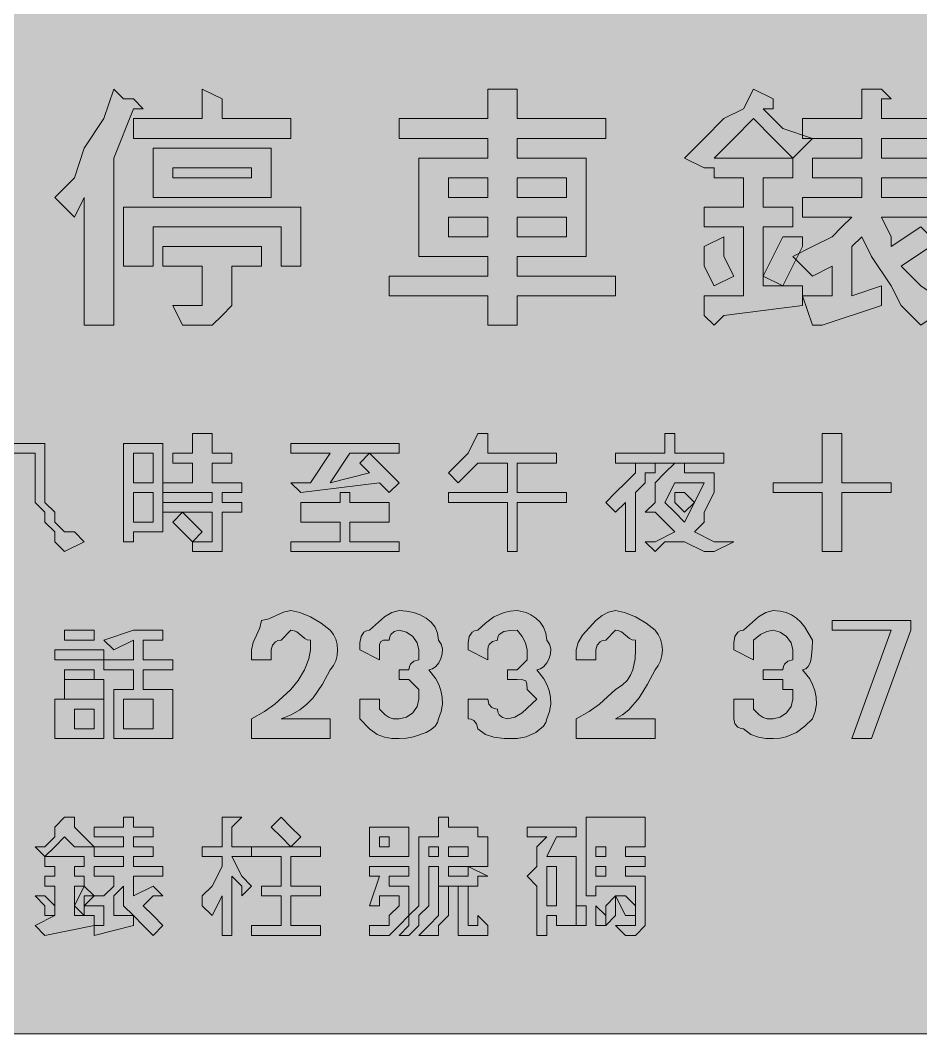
# Model space of a CAD drawing. Header units: metres. Extents: x 10 to 558, y 12 to 259.
# Drawn here: x 284 to 393.8, y 11.5 to 135.1 of the extents above; entities that cross this region are included whole.
import ezdxf

# ---------------------------------------------------------------- set-up
doc = ezdxf.new("R2010")
doc.units = ezdxf.units.M
for name, color, linetype, true_color in [('FILL_FIREBRICK_C36B00', 7, 'Continuous', 0xc36b00), ('FILL_WHITE_FFFFFF', 7, 'Continuous', 0xffffff), ('STROKE_WHITE_FFFFFF', 7, 'Continuous', 0xffffff)]:
    doc.layers.add(name, color=color, linetype=linetype, true_color=true_color)

msp = doc.modelspace()

# ---------------------------------------------------------------- hatches: boundary and pattern name
at = {"layer": 'FILL_FIREBRICK_C36B00', "true_color": 0xc36b00}
h = msp.add_hatch(color=7, dxfattribs=at)
h.dxf.hatch_style = 1
h.paths.add_polyline_path([(552.54, 258.7), (553.8, 258.57), (554.83, 258.21), (555.75, 257.52), (557.14, 255.91), (557.56, 255.2), (557.85, 254.52), (558.11, 253.13), (558.15, 251.52), (558.15, 18.72), (558.15, 15.12), (557.75, 15.07), (557.44, 14.91), (556.95, 14.37), (556.46, 13.6), (555.75, 12.72), (554.83, 12.03), (553.8, 11.67), (552.54, 11.54), (550.95, 11.52), (16.95, 11.52), (13.35, 11.52), (12.6, 12.12), (11.83, 12.53), (10.95, 12.72), (10.26, 14.33), (9.9, 15.72), (9.77, 17.11), (9.75, 18.72), (9.75, 251.52), (9.75, 255.12), (10.35, 255.87), (10.76, 256.64), (10.95, 257.52), (11.83, 257.71), (12.6, 258.12), (13.35, 258.72), (16.95, 258.72), (550.95, 258.72), (552.54, 258.7)])
at = {"layer": 'FILL_WHITE_FFFFFF', "true_color": 0xffffff}
h = msp.add_hatch(color=7, dxfattribs=at)
h.dxf.hatch_style = 1
h.paths.add_polyline_path([(297.75, 125.52), (298.95, 124.32), (297.75, 124.32), (295.35, 118.32), (295.35, 97.92), (291.75, 97.92), (291.75, 113.52), (290.55, 111.12), (288.15, 113.52), (290.55, 115.92), (291.75, 119.52), (294.15, 123.12), (295.35, 126.72), (296.55, 125.52), (297.75, 125.52)])
h = msp.add_hatch(color=7, dxfattribs=at)
h.dxf.hatch_style = 1
h.paths.add_polyline_path([(316.95, 123.12), (316.95, 120.72), (297.75, 120.72), (297.75, 123.12), (306.15, 123.12), (306.15, 126.72), (308.55, 125.52), (308.55, 123.12), (316.95, 123.12)])
h = msp.add_hatch(color=7, dxfattribs=at)
h.dxf.hatch_style = 1
h.paths.add_polyline_path([(344.55, 123.12), (355.35, 123.12), (355.35, 120.72), (344.55, 120.72), (344.55, 118.32), (352.95, 118.32), (352.95, 106.32), (344.55, 106.32), (344.55, 103.92), (356.55, 103.92), (356.55, 101.52), (344.55, 101.52), (344.55, 97.92), (340.95, 97.92), (340.95, 101.52), (328.95, 101.52), (328.95, 103.92), (340.95, 103.92), (340.95, 106.32), (332.55, 106.32), (332.55, 118.32), (340.95, 118.32), (340.95, 120.72), (330.15, 120.72), (330.15, 123.12), (340.95, 123.12), (340.95, 126.72), (344.55, 126.72), (344.55, 125.52), (344.55, 123.12)])
h.paths.add_polyline_path([(340.95, 113.52), (340.95, 115.92), (336.15, 115.92), (336.15, 113.52), (340.95, 113.52)], flags=16)
h.paths.add_polyline_path([(336.15, 108.72), (340.95, 108.72), (340.95, 111.12), (336.15, 111.12), (336.15, 108.72)], flags=16)
h.paths.add_polyline_path([(344.55, 115.92), (344.55, 113.52), (350.55, 113.52), (350.55, 115.92), (344.55, 115.92)], flags=16)
h.paths.add_polyline_path([(350.55, 111.12), (344.55, 111.12), (344.55, 108.72), (350.55, 108.72), (350.55, 111.12)], flags=16)
h = msp.add_hatch(color=7, dxfattribs=at)
h.dxf.hatch_style = 1
h.paths.add_polyline_path([(374.55, 115.92), (374.55, 112.32), (378.15, 112.32), (378.15, 109.92), (374.55, 109.92), (374.55, 102.72), (379.35, 102.72), (379.35, 100.32), (369.75, 99.12), (368.55, 97.92), (367.35, 99.12), (367.35, 101.52), (372.15, 101.52), (372.15, 109.92), (367.35, 109.92), (367.35, 112.32), (372.15, 112.32), (372.15, 115.92), (368.55, 115.92), (368.55, 117.12), (367.35, 117.12), (364.95, 118.32), (367.35, 120.72), (369.75, 123.12), (372.15, 124.32), (373.35, 126.72), (375.75, 125.52), (375.75, 124.32), (374.55, 124.32), (376.95, 121.92), (380.55, 120.72), (378.15, 118.32), (378.15, 115.92), (374.55, 115.92)])
h.paths.add_polyline_path([(375.75, 120.72), (373.35, 123.12), (370.95, 120.72), (368.55, 118.32), (378.15, 118.32), (375.75, 120.72)], flags=16)
h = msp.add_hatch(color=7, dxfattribs=at)
h.dxf.hatch_style = 1
h.paths.add_polyline_path([(386.55, 123.12), (386.55, 126.72), (388.95, 126.72), (390.15, 125.52), (388.95, 125.52), (388.95, 123.12), (396.15, 123.12), (396.15, 120.72), (388.95, 120.72), (388.95, 118.32), (394.95, 118.32), (394.95, 115.92), (388.95, 115.92), (388.95, 113.52), (396.15, 113.52), (396.15, 111.12), (388.95, 111.12), (390.15, 108.72), (390.15, 107.52), (393.75, 109.92), (396.15, 107.52), (394.95, 107.52), (391.35, 105.12), (393.75, 102.72), (397.35, 100.32), (393.75, 97.92), (391.35, 100.32), (390.15, 102.72), (387.75, 106.32), (386.55, 108.72), (385.35, 107.52), (385.35, 101.52), (388.95, 102.72), (388.95, 100.32), (381.75, 97.92), (380.55, 97.92), (379.35, 101.52), (382.95, 101.52), (382.95, 105.12), (380.55, 103.92), (378.15, 106.32), (380.55, 107.52), (382.95, 108.72), (384.15, 109.92), (385.35, 111.12), (379.35, 111.12), (379.35, 113.52), (386.55, 113.52), (386.55, 115.92), (380.55, 115.92), (380.55, 118.32), (386.55, 118.32), (386.55, 120.72), (379.35, 120.72), (379.35, 123.12), (386.55, 123.12)])
h = msp.add_hatch(color=7, dxfattribs=at)
h.dxf.hatch_style = 1
h.paths.add_polyline_path([(314.55, 113.52), (300.15, 113.52), (300.15, 119.52), (314.55, 119.52), (314.55, 113.52)])
h.paths.add_polyline_path([(312.15, 117.12), (302.55, 117.12), (302.55, 115.92), (312.15, 115.92), (312.15, 117.12)], flags=16)
h = msp.add_hatch(color=7, dxfattribs=at)
h.dxf.hatch_style = 1
h.paths.add_polyline_path([(318.15, 112.32), (318.15, 105.12), (315.75, 105.12), (315.75, 109.92), (300.15, 109.92), (300.15, 105.12), (296.55, 105.12), (296.55, 112.32), (318.15, 112.32)])
h = msp.add_hatch(color=7, dxfattribs=at)
h.dxf.hatch_style = 1
h.paths.add_polyline_path([(369.75, 106.32), (370.95, 103.92), (368.55, 102.72), (367.35, 105.12), (367.35, 107.52), (369.75, 108.72), (369.75, 106.32)])
h = msp.add_hatch(color=7, dxfattribs=at)
h.dxf.hatch_style = 1
h.paths.add_polyline_path([(376.95, 108.72), (379.35, 108.72), (379.35, 107.52), (376.95, 102.72), (374.55, 103.92), (376.95, 108.72)])
h = msp.add_hatch(color=7, dxfattribs=at)
h.dxf.hatch_style = 1
h.paths.add_polyline_path([(313.35, 107.52), (313.35, 105.12), (309.75, 105.12), (309.75, 102.72), (309.75, 100.32), (308.55, 99.12), (307.35, 97.92), (304.95, 97.92), (303.75, 97.92), (302.55, 100.32), (303.75, 100.32), (304.95, 100.32), (306.15, 100.32), (306.15, 101.52), (306.15, 102.72), (306.15, 105.12), (301.35, 105.12), (301.35, 107.52), (313.35, 107.52)])
h = msp.add_hatch(color=7, dxfattribs=at)
h.dxf.hatch_style = 1
h.paths.add_polyline_path([(304.95, 81.12), (302.55, 81.12), (302.55, 82.32), (304.95, 82.32), (304.95, 84.72), (307.35, 84.72), (307.35, 83.52), (307.35, 82.32), (309.75, 82.32), (309.75, 81.12), (307.35, 81.12), (307.35, 78.72), (310.95, 78.72), (310.95, 77.52), (308.55, 77.52), (308.55, 76.32), (310.95, 76.32), (310.95, 75.12), (308.55, 75.12), (308.55, 71.52), (308.55, 70.32), (307.35, 70.32), (306.15, 70.32), (304.95, 70.32), (304.95, 71.52), (306.15, 71.52), (307.35, 71.52), (307.35, 72.72), (307.35, 75.12), (301.35, 75.12), (301.35, 76.32), (307.35, 76.32), (307.35, 77.52), (301.35, 77.52), (301.35, 78.72), (304.95, 78.72), (304.95, 81.12)])
h = msp.add_hatch(color=7, dxfattribs=at)
h.dxf.hatch_style = 1
h.paths.add_polyline_path([(349.35, 82.32), (349.35, 81.12), (344.55, 81.12), (344.55, 77.52), (350.55, 77.52), (350.55, 76.32), (344.55, 76.32), (344.55, 70.32), (343.35, 70.32), (343.35, 76.32), (336.15, 76.32), (336.15, 77.52), (343.35, 77.52), (343.35, 81.12), (339.75, 81.12), (337.35, 78.72), (336.15, 79.92), (338.55, 82.32), (339.75, 84.72), (340.95, 84.72), (340.95, 83.52), (340.95, 82.32), (349.35, 82.32)])
h = msp.add_hatch(color=7, dxfattribs=at)
h.dxf.hatch_style = 1
h.paths.add_polyline_path([(362.55, 82.32), (362.55, 84.72), (363.75, 84.72), (363.75, 83.52), (363.75, 82.32), (369.75, 82.32), (369.75, 81.12), (356.55, 81.12), (356.55, 82.32), (362.55, 82.32)])
h = msp.add_hatch(color=7, dxfattribs=at)
h.dxf.hatch_style = 1
h.paths.add_polyline_path([(384.15, 84.72), (384.15, 83.52), (384.15, 78.72), (390.15, 78.72), (390.15, 77.52), (384.15, 77.52), (384.15, 70.32), (381.75, 70.32), (381.75, 77.52), (375.75, 77.52), (375.75, 78.72), (381.75, 78.72), (381.75, 84.72), (382.95, 84.72), (384.15, 84.72)])
h = msp.add_hatch(color=7, dxfattribs=at)
h.dxf.hatch_style = 1
h.paths.add_polyline_path([(286.95, 83.52), (286.95, 81.12), (286.95, 79.92), (286.95, 78.72), (286.95, 76.32), (288.15, 75.12), (288.15, 73.92), (289.35, 72.72), (290.55, 72.72), (291.75, 71.52), (289.35, 70.32), (288.15, 71.52), (288.15, 72.72), (286.95, 73.92), (286.95, 75.12), (285.75, 76.32), (285.75, 77.52), (285.75, 78.72), (285.75, 81.12), (285.75, 82.32), (280.95, 82.32), (280.95, 83.52), (286.95, 83.52)])
h = msp.add_hatch(color=7, dxfattribs=at)
h.dxf.hatch_style = 1
h.paths.add_polyline_path([(300.15, 72.72), (297.75, 72.72), (297.75, 71.52), (296.55, 71.52), (296.55, 72.72), (296.55, 83.52), (301.35, 83.52), (301.35, 72.72), (300.15, 72.72)])
h.paths.add_polyline_path([(297.75, 82.32), (297.75, 78.72), (300.15, 78.72), (300.15, 82.32), (297.75, 82.32)], flags=16)
h.paths.add_polyline_path([(300.15, 77.52), (297.75, 77.52), (297.75, 73.92), (300.15, 73.92), (300.15, 77.52)], flags=16)
h = msp.add_hatch(color=7, dxfattribs=at)
h.dxf.hatch_style = 1
h.paths.add_polyline_path([(330.15, 78.72), (328.95, 77.52), (327.75, 78.72), (318.15, 77.52), (316.95, 78.72), (319.35, 78.72), (321.75, 82.32), (316.95, 82.32), (316.95, 83.52), (330.15, 83.52), (330.15, 82.32), (326.55, 82.32), (328.95, 79.92), (330.15, 78.72)])
h.paths.add_polyline_path([(324.15, 82.32), (321.75, 78.72), (326.55, 79.92), (325.35, 81.12), (326.55, 82.32), (324.15, 82.32)], flags=16)
h = msp.add_hatch(color=7, dxfattribs=at)
h.dxf.hatch_style = 1
h.paths.add_polyline_path([(361.35, 79.92), (360.15, 79.92), (360.15, 78.72), (358.95, 77.52), (358.95, 70.32), (357.75, 70.32), (357.75, 76.32), (356.55, 75.12), (355.35, 76.32), (356.55, 77.52), (357.75, 78.72), (358.95, 79.92), (358.95, 81.12), (361.35, 81.12), (361.35, 79.92)])
h = msp.add_hatch(color=7, dxfattribs=at)
h.dxf.hatch_style = 1
h.paths.add_polyline_path([(368.55, 77.52), (367.35, 75.12), (367.35, 73.92), (366.15, 72.72), (368.55, 71.52), (370.95, 71.52), (368.55, 70.32), (367.35, 70.32), (364.95, 71.52), (362.55, 71.52), (361.35, 70.32), (360.15, 71.52), (361.35, 71.52), (363.75, 72.72), (361.35, 75.12), (360.15, 75.12), (361.35, 76.32), (361.35, 78.72), (362.55, 79.92), (363.75, 81.12), (364.95, 81.12), (364.95, 79.92), (367.35, 79.92), (368.55, 79.92), (368.55, 78.72), (368.55, 77.52)])
h.paths.add_polyline_path([(366.15, 76.32), (367.35, 78.72), (363.75, 78.72), (362.55, 76.32), (363.75, 75.12), (364.95, 73.92), (366.15, 76.32)], flags=16)
h = msp.add_hatch(color=7, dxfattribs=at)
h.dxf.hatch_style = 1
h.paths.add_polyline_path([(316.95, 71.52), (322.95, 71.52), (322.95, 73.92), (318.15, 73.92), (318.15, 76.32), (322.95, 76.32), (322.95, 77.52), (324.15, 77.52), (324.15, 76.32), (328.95, 76.32), (328.95, 73.92), (324.15, 73.92), (324.15, 71.52), (330.15, 71.52), (330.15, 70.32), (316.95, 70.32), (316.95, 71.52)])
h = msp.add_hatch(color=7, dxfattribs=at)
h.dxf.hatch_style = 1
h.paths.add_polyline_path([(363.75, 76.32), (363.75, 77.52), (364.95, 77.52), (366.15, 76.32), (364.95, 75.12), (363.75, 76.32)])
h = msp.add_hatch(color=7, dxfattribs=at)
h.dxf.hatch_style = 1
h.paths.add_polyline_path([(304.95, 73.92), (306.15, 72.72), (304.95, 71.52), (303.75, 72.72), (302.55, 73.92), (303.75, 75.12), (304.95, 73.92)])
h = msp.add_hatch(color=7, dxfattribs=at)
h.dxf.hatch_style = 1
h.paths.add_polyline_path([(312.15, 57.12), (312.15, 58.32), (312.34, 59.22), (312.75, 60.12), (313.16, 61.02), (313.35, 61.92), (314.25, 62.11), (315.15, 62.52), (316.05, 62.93), (316.95, 63.12), (318.04, 62.91), (319.35, 62.37), (320.66, 61.6), (321.75, 60.72), (322.14, 60.22), (322.42, 59.63), (322.59, 58.99), (322.65, 58.32), (322.59, 57.65), (322.42, 57.01), (322.14, 56.42), (321.75, 55.92), (320.81, 54.14), (319.65, 52.47), (318.91, 51.71), (318.04, 51.03), (316.99, 50.42), (315.75, 49.92), (321.75, 49.92), (321.75, 47.52), (312.15, 47.52), (312.15, 49.92), (313.74, 50.82), (315, 51.72), (316.95, 53.52), (317.83, 54.61), (318.6, 55.92), (319.14, 57.23), (319.35, 58.32), (319.35, 59.52), (318.95, 59.57), (318.64, 59.71), (318.15, 60.12), (317.66, 60.53), (317.35, 60.67), (316.95, 60.72), (315.75, 59.52), (315.35, 59.47), (315.06, 59.33), (314.7, 58.92), (314.55, 58.32), (314.55, 57.12), (312.15, 57.12)])
h = msp.add_hatch(color=7, dxfattribs=at)
h.dxf.hatch_style = 1
h.paths.add_polyline_path([(332.55, 53.52), (331.35, 54.72), (330.15, 54.72), (330.15, 55.92), (331.35, 55.92), (331.4, 56.32), (331.54, 56.61), (331.95, 56.97), (332.55, 57.12), (332.55, 58.32), (332.34, 59.2), (331.8, 59.97), (331.03, 60.51), (330.15, 60.72), (329.55, 60.57), (329.14, 60.21), (329, 59.92), (328.95, 59.52), (328.26, 59.5), (327.9, 59.37), (327.77, 59.01), (327.75, 58.32), (327.75, 57.12), (325.35, 58.32), (325.37, 59.2), (325.5, 59.97), (325.86, 60.51), (326.15, 60.67), (326.55, 60.72), (328.35, 62.37), (329.25, 62.91), (330.15, 63.12), (331.05, 63.06), (331.91, 62.89), (332.72, 62.61), (333.45, 62.22), (334.06, 61.71), (334.54, 61.09), (334.84, 60.36), (334.95, 59.52), (335.29, 59.02), (335.44, 58.45), (335.41, 57.85), (335.25, 57.27), (334.97, 56.74), (334.61, 56.31), (334.2, 56.03), (333.75, 55.92), (334.61, 54.81), (334.97, 54.13), (335.25, 53.37), (335.41, 52.56), (335.44, 51.7), (335.29, 50.82), (334.95, 49.92), (334.84, 49.47), (334.54, 49.04), (334.06, 48.63), (333.45, 48.27), (331.91, 47.73), (331.05, 47.57), (330.15, 47.52), (329.25, 47.54), (328.35, 47.67), (327.45, 48.03), (326.55, 48.72), (325.35, 49.92), (325.35, 52.32), (327.75, 52.32), (327.75, 51.12), (328.46, 50.43), (328.95, 50.07), (329.44, 49.94), (330.15, 49.92), (331.03, 50.13), (331.8, 50.67), (332.34, 51.44), (332.55, 52.32), (332.55, 53.52)])
h = msp.add_hatch(color=7, dxfattribs=at)
h.dxf.hatch_style = 1
h.paths.add_polyline_path([(345.75, 53.52), (345.73, 54.21), (345.6, 54.57), (345.24, 54.7), (344.55, 54.72), (343.35, 54.72), (343.35, 55.92), (344.55, 55.92), (345.75, 57.12), (345.75, 58.32), (345.56, 59.2), (345.15, 59.97), (344.55, 60.72), (343.67, 60.7), (342.9, 60.57), (342.36, 60.21), (342.2, 59.92), (342.15, 59.52), (341.55, 59.37), (341.14, 59.01), (341, 58.72), (340.95, 58.32), (340.95, 57.12), (338.55, 58.32), (338.57, 59.2), (338.7, 59.97), (339.06, 60.51), (339.35, 60.67), (339.75, 60.72), (340.67, 61.6), (341.7, 62.37), (342.96, 62.91), (343.7, 63.07), (344.55, 63.12), (345.62, 62.89), (346.22, 62.61), (346.8, 62.22), (347.33, 61.71), (347.76, 61.09), (348.04, 60.36), (348.15, 59.52), (348.49, 59.02), (348.64, 58.45), (348.61, 57.85), (348.45, 57.27), (348.17, 56.74), (347.81, 56.31), (347.4, 56.03), (346.95, 55.92), (347.81, 54.81), (348.17, 54.13), (348.45, 53.37), (348.61, 52.56), (348.64, 51.7), (348.49, 50.82), (348.15, 49.92), (348.04, 49.47), (347.76, 49.04), (346.8, 48.27), (345.62, 47.73), (344.55, 47.52), (342.96, 47.54), (341.7, 47.67), (340.67, 48.03), (339.75, 48.72), (339.6, 49.32), (339.24, 49.73), (338.95, 49.87), (338.55, 49.92), (338.55, 52.32), (340.95, 52.32), (341.1, 51.72), (341.46, 51.31), (341.75, 51.17), (342.15, 51.12), (342.2, 50.72), (342.34, 50.43), (342.75, 50.07), (343.35, 49.92), (344.25, 50.13), (345.15, 50.67), (346.95, 52.32), (345.75, 53.52)])
h = msp.add_hatch(color=7, dxfattribs=at)
h.dxf.hatch_style = 1
h.paths.add_polyline_path([(351.75, 57.12), (351.75, 58.32), (351.96, 59.22), (352.5, 60.12), (354.15, 61.92), (354.9, 62.52), (355.67, 62.93), (356.55, 63.12), (357.64, 62.91), (358.95, 62.37), (360.26, 61.6), (361.35, 60.72), (361.74, 60.22), (362.02, 59.63), (362.19, 58.99), (362.25, 58.32), (362.19, 57.65), (362.02, 57.01), (361.74, 56.42), (361.35, 55.92), (360.43, 54.14), (359.4, 52.47), (358.14, 51.03), (357.4, 50.42), (356.55, 49.92), (361.35, 49.92), (361.35, 47.52), (351.75, 47.52), (351.75, 49.92), (353.34, 50.82), (354.6, 51.72), (356.55, 53.52), (357.34, 54.02), (357.94, 54.61), (358.36, 55.25), (358.65, 55.92), (358.91, 57.23), (358.95, 58.32), (358.95, 59.52), (358.55, 59.57), (358.24, 59.71), (357.75, 60.12), (357.26, 60.53), (356.95, 60.67), (356.55, 60.72), (355.35, 59.52), (354.95, 59.47), (354.66, 59.33), (354.3, 58.92), (354.15, 58.32), (354.15, 57.12), (351.75, 57.12)])
h = msp.add_hatch(color=7, dxfattribs=at)
h.dxf.hatch_style = 1
h.paths.add_polyline_path([(378.15, 53.52), (376.95, 53.52), (376.95, 54.72), (374.55, 54.72), (374.55, 55.92), (376.95, 55.92), (377, 56.32), (377.14, 56.61), (377.55, 56.97), (378.15, 57.12), (378.15, 58.32), (377.94, 59.2), (377.4, 59.97), (376.63, 60.51), (375.75, 60.72), (375, 60.57), (374.23, 60.21), (373.35, 59.52), (373.35, 58.32), (373.35, 57.12), (370.95, 58.32), (370.97, 59.2), (371.1, 59.97), (371.46, 60.51), (371.75, 60.67), (372.15, 60.72), (373.95, 62.37), (374.85, 62.91), (375.75, 63.12), (376.6, 63.06), (377.34, 62.89), (378.01, 62.61), (378.6, 62.22), (379.14, 61.71), (379.63, 61.09), (380.55, 59.52), (380.53, 58.45), (380.4, 57.27), (380.26, 56.74), (380.04, 56.31), (379.75, 56.03), (379.35, 55.92), (380.21, 54.81), (380.57, 54.13), (380.85, 53.37), (381.01, 52.56), (381.04, 51.7), (380.89, 50.82), (380.55, 49.92), (379.63, 49.04), (378.6, 48.27), (377.34, 47.73), (376.6, 47.57), (375.75, 47.52), (374.85, 47.54), (373.95, 47.67), (373.05, 48.03), (372.15, 48.72), (371.75, 48.77), (371.46, 48.91), (371.1, 49.32), (370.95, 49.92), (370.95, 52.32), (373.35, 52.32), (373.35, 51.12), (374.06, 50.43), (374.55, 50.07), (375.04, 49.94), (375.75, 49.92), (376.63, 50.13), (377.4, 50.67), (377.94, 51.44), (378.15, 52.32), (378.15, 53.52)])
h = msp.add_hatch(color=7, dxfattribs=at)
h.dxf.hatch_style = 1
h.paths.add_polyline_path([(390.15, 60.72), (382.95, 60.72), (382.95, 61.92), (392.55, 61.92), (392.55, 60.72), (387.75, 47.52), (385.35, 47.52), (390.15, 60.72)])
h = msp.add_hatch(color=7, dxfattribs=at)
h.dxf.hatch_style = 1
h.paths.add_polyline_path([(292.95, 60.72), (292.95, 59.52), (289.35, 59.52), (289.35, 60.72), (292.95, 60.72)])
h = msp.add_hatch(color=7, dxfattribs=at)
h.dxf.hatch_style = 1
h.paths.add_polyline_path([(301.35, 60.72), (301.35, 59.52), (300.15, 59.52), (298.95, 59.52), (298.95, 57.12), (302.55, 57.12), (302.55, 55.92), (298.95, 55.92), (298.95, 53.52), (302.55, 53.52), (302.55, 47.52), (300.15, 47.52), (296.55, 47.52), (295.35, 47.52), (295.35, 53.52), (297.75, 53.52), (297.75, 55.92), (294.15, 55.92), (294.15, 57.12), (297.75, 57.12), (297.75, 59.52), (295.35, 58.32), (294.15, 59.52), (297.75, 60.72), (301.35, 60.72)])
h.paths.add_polyline_path([(300.15, 52.32), (296.55, 52.32), (296.55, 48.72), (300.15, 48.72), (300.15, 52.32)], flags=16)
h = msp.add_hatch(color=7, dxfattribs=at)
h.dxf.hatch_style = 1
h.paths.add_polyline_path([(294.15, 58.32), (294.15, 57.12), (288.15, 57.12), (288.15, 58.32), (294.15, 58.32)])
h = msp.add_hatch(color=7, dxfattribs=at)
h.dxf.hatch_style = 1
h.paths.add_polyline_path([(292.95, 55.92), (292.95, 54.72), (289.35, 54.72), (289.35, 55.92), (292.95, 55.92)])
h = msp.add_hatch(color=7, dxfattribs=at)
h.dxf.hatch_style = 1
h.paths.add_polyline_path([(294.15, 54.72), (294.15, 52.32), (289.35, 52.32), (289.35, 54.72), (294.15, 54.72)])
h = msp.add_hatch(color=7, dxfattribs=at)
h.dxf.hatch_style = 1
h.paths.add_polyline_path([(294.15, 52.32), (294.15, 47.52), (292.95, 47.52), (290.55, 47.52), (288.15, 47.52), (288.15, 52.32), (294.15, 52.32)])
h.paths.add_polyline_path([(292.95, 51.12), (290.55, 51.12), (290.55, 48.72), (292.95, 48.72), (292.95, 51.12)], flags=16)
h = msp.add_hatch(color=7, dxfattribs=at)
h.dxf.hatch_style = 1
h.paths.add_polyline_path([(288.15, 35.52), (288.15, 36.72), (289.35, 37.92), (290.55, 37.92), (290.55, 36.72), (291.75, 35.52), (292.95, 34.32), (291.75, 34.32), (290.55, 34.32), (289.35, 35.52), (288.15, 34.32), (286.95, 33.12), (285.75, 34.32), (286.95, 34.32), (288.15, 35.52)])
h = msp.add_hatch(color=7, dxfattribs=at)
h.dxf.hatch_style = 1
h.paths.add_polyline_path([(292.95, 23.52), (292.95, 24.72), (294.15, 24.72), (294.15, 27.12), (292.95, 27.12), (291.75, 27.12), (292.95, 28.32), (294.15, 28.32), (295.35, 29.52), (295.35, 30.72), (292.95, 30.72), (292.95, 31.92), (296.55, 31.92), (296.55, 33.12), (292.95, 33.12), (292.95, 34.32), (296.55, 34.32), (296.55, 35.52), (292.95, 35.52), (292.95, 36.72), (296.55, 36.72), (296.55, 37.92), (297.75, 37.92), (297.75, 36.72), (300.15, 36.72), (300.15, 35.52), (297.75, 35.52), (297.75, 34.32), (300.15, 34.32), (300.15, 33.12), (297.75, 33.12), (297.75, 31.92), (301.35, 31.92), (301.35, 30.72), (297.75, 30.72), (297.75, 29.52), (297.75, 28.32), (300.15, 29.52), (301.35, 28.32), (300.15, 28.32), (298.95, 27.12), (300.15, 25.92), (301.35, 24.72), (300.15, 23.52), (298.95, 24.72), (297.75, 25.92), (297.75, 24.72), (292.95, 23.52)])
h.paths.add_polyline_path([(296.55, 27.12), (296.55, 29.52), (295.35, 28.32), (295.35, 25.92), (297.75, 25.92), (296.55, 27.12)], flags=16)
h = msp.add_hatch(color=7, dxfattribs=at)
h.dxf.hatch_style = 1
h.paths.add_polyline_path([(306.15, 27.12), (306.15, 28.32), (307.35, 29.52), (308.55, 31.92), (308.55, 33.12), (306.15, 33.12), (306.15, 34.32), (308.55, 34.32), (308.55, 37.92), (309.75, 37.92), (310.95, 37.92), (309.75, 36.72), (309.75, 34.32), (312.15, 34.32), (312.15, 33.12), (309.75, 33.12), (310.95, 30.72), (312.15, 29.52), (310.95, 28.32), (310.95, 29.52), (309.75, 30.72), (309.75, 23.52), (308.55, 23.52), (308.55, 28.32), (307.35, 25.92), (306.15, 27.12)])
h = msp.add_hatch(color=7, dxfattribs=at)
h.dxf.hatch_style = 1
h.paths.add_polyline_path([(316.95, 36.72), (318.15, 35.52), (316.95, 34.32), (315.75, 35.52), (314.55, 36.72), (315.75, 37.92), (316.95, 36.72)])
h = msp.add_hatch(color=7, dxfattribs=at)
h.dxf.hatch_style = 1
h.paths.add_polyline_path([(339.75, 29.52), (338.55, 29.52), (336.15, 29.52), (334.95, 29.52), (334.95, 30.72), (334.95, 31.92), (333.75, 31.92), (333.75, 28.32), (333.75, 27.12), (332.55, 25.92), (332.55, 24.72), (331.35, 23.52), (330.15, 23.52), (331.35, 24.72), (331.35, 25.92), (332.55, 27.12), (332.55, 29.52), (332.55, 35.52), (334.95, 35.52), (334.95, 37.92), (336.15, 37.92), (336.15, 36.72), (339.75, 36.72), (339.75, 35.52), (340.95, 35.52), (340.95, 31.92), (338.55, 31.92), (340.95, 30.72), (339.75, 30.72), (339.75, 29.52)])
h.paths.add_polyline_path([(336.15, 31.92), (336.15, 30.72), (337.35, 30.72), (338.55, 30.72), (338.55, 31.92), (336.15, 31.92)], flags=16)
h.paths.add_polyline_path([(336.15, 33.12), (338.55, 33.12), (338.55, 34.32), (336.15, 34.32), (336.15, 33.12)], flags=16)
h.paths.add_polyline_path([(334.95, 34.32), (333.75, 34.32), (333.75, 33.12), (334.95, 33.12), (334.95, 34.32)], flags=16)
h = msp.add_hatch(color=7, dxfattribs=at)
h.dxf.hatch_style = 1
h.paths.add_polyline_path([(360.15, 33.12), (360.15, 31.92), (357.75, 31.92), (357.75, 30.72), (360.15, 30.72), (360.15, 28.32), (360.15, 27.12), (360.15, 25.92), (360.15, 24.72), (358.95, 23.52), (357.75, 23.52), (356.55, 24.72), (357.75, 24.72), (358.95, 24.72), (358.95, 25.92), (358.95, 27.12), (358.95, 29.52), (354.15, 29.52), (354.15, 28.32), (352.95, 28.32), (352.95, 37.92), (360.15, 37.92), (360.15, 35.52), (360.15, 34.32), (357.75, 34.32), (357.75, 33.12), (360.15, 33.12)])
h.paths.add_polyline_path([(354.15, 31.92), (354.15, 30.72), (355.35, 30.72), (355.35, 31.92), (354.15, 31.92)], flags=16)
h.paths.add_polyline_path([(355.35, 34.32), (354.15, 34.32), (354.15, 33.12), (355.35, 33.12), (355.35, 34.32)], flags=16)
h = msp.add_hatch(color=7, dxfattribs=at)
h.dxf.hatch_style = 1
h.paths.add_polyline_path([(331.35, 33.12), (326.55, 33.12), (326.55, 36.72), (331.35, 36.72), (331.35, 33.12)])
h.paths.add_polyline_path([(328.95, 35.52), (327.75, 35.52), (327.75, 34.32), (328.95, 34.32), (328.95, 35.52)], flags=16)
h = msp.add_hatch(color=7, dxfattribs=at)
h.dxf.hatch_style = 1
h.paths.add_polyline_path([(351.75, 36.72), (351.75, 35.52), (349.35, 35.52), (348.15, 33.12), (351.75, 33.12), (351.75, 24.72), (349.35, 24.72), (349.35, 25.92), (348.15, 25.92), (348.15, 23.52), (346.95, 23.52), (346.95, 29.52), (345.75, 30.72), (346.95, 31.92), (346.95, 34.32), (348.15, 35.52), (345.75, 35.52), (345.75, 36.72), (351.75, 36.72)])
h.paths.add_polyline_path([(349.35, 31.92), (348.15, 31.92), (348.15, 27.12), (349.35, 27.12), (349.35, 31.92)], flags=16)
h = msp.add_hatch(color=7, dxfattribs=at)
h.dxf.hatch_style = 1
h.paths.add_polyline_path([(320.55, 34.32), (320.55, 33.12), (316.95, 33.12), (316.95, 29.52), (320.55, 29.52), (320.55, 28.32), (316.95, 28.32), (316.95, 24.72), (320.55, 24.72), (320.55, 23.52), (312.15, 23.52), (312.15, 24.72), (315.75, 24.72), (315.75, 28.32), (313.35, 28.32), (313.35, 29.52), (315.75, 29.52), (315.75, 33.12), (312.15, 33.12), (312.15, 34.32), (320.55, 34.32)])
h = msp.add_hatch(color=7, dxfattribs=at)
h.dxf.hatch_style = 1
h.paths.add_polyline_path([(290.55, 31.92), (290.55, 30.72), (291.75, 30.72), (291.75, 29.52), (290.55, 29.52), (290.55, 25.92), (292.95, 25.92), (292.95, 24.72), (286.95, 23.52), (285.75, 24.72), (288.15, 25.92), (288.15, 29.52), (286.95, 29.52), (286.95, 30.72), (288.15, 30.72), (288.15, 31.92), (286.95, 31.92), (286.95, 33.12), (291.75, 33.12), (291.75, 31.92), (290.55, 31.92)])
h = msp.add_hatch(color=7, dxfattribs=at)
h.dxf.hatch_style = 1
h.paths.add_polyline_path([(331.35, 31.92), (331.35, 30.72), (328.95, 30.72), (328.95, 29.52), (331.35, 29.52), (331.35, 28.32), (331.35, 27.12), (331.35, 25.92), (330.15, 24.72), (328.95, 23.52), (327.75, 23.52), (326.55, 23.52), (326.55, 24.72), (327.75, 24.72), (328.95, 24.72), (328.95, 25.92), (330.15, 27.12), (330.15, 28.32), (327.75, 28.32), (327.75, 27.12), (326.55, 27.12), (327.75, 30.72), (326.55, 30.72), (326.55, 31.92), (331.35, 31.92)])
h = msp.add_hatch(color=7, dxfattribs=at)
h.dxf.hatch_style = 1
h.paths.add_polyline_path([(291.75, 29.52), (292.95, 28.32), (291.75, 28.32), (291.75, 25.92), (290.55, 27.12), (291.75, 29.52)])
h = msp.add_hatch(color=7, dxfattribs=at)
h.dxf.hatch_style = 1
h.paths.add_polyline_path([(333.75, 24.72), (334.95, 25.92), (334.95, 29.52), (336.15, 29.52), (336.15, 28.32), (336.15, 27.12), (336.15, 25.92), (334.95, 24.72), (334.95, 23.52), (333.75, 23.52), (332.55, 23.52), (333.75, 24.72)])
h = msp.add_hatch(color=7, dxfattribs=at)
h.dxf.hatch_style = 1
h.paths.add_polyline_path([(338.55, 29.52), (338.55, 28.32), (338.55, 24.72), (339.75, 24.72), (339.75, 25.92), (340.95, 24.72), (340.95, 23.52), (339.75, 23.52), (338.55, 23.52), (337.35, 23.52), (337.35, 24.72), (337.35, 29.52), (338.55, 29.52)])
h = msp.add_hatch(color=7, dxfattribs=at)
h.dxf.hatch_style = 1
h.paths.add_polyline_path([(288.15, 27.12), (288.15, 25.92), (286.95, 25.92), (286.95, 27.12), (285.75, 28.32), (286.95, 28.32), (288.15, 27.12)])
h = msp.add_hatch(color=7, dxfattribs=at)
h.dxf.hatch_style = 1
h.paths.add_polyline_path([(355.35, 27.12), (356.55, 28.32), (356.55, 27.12), (356.55, 25.92), (355.35, 24.72), (355.35, 27.12)])
h = msp.add_hatch(color=7, dxfattribs=at)
h.dxf.hatch_style = 1
h.paths.add_polyline_path([(356.55, 28.32), (357.75, 28.32), (358.95, 27.12), (358.95, 25.92), (357.75, 25.92), (356.55, 28.32)])
h = msp.add_hatch(color=7, dxfattribs=at)
h.dxf.hatch_style = 1
h.paths.add_polyline_path([(351.75, 27.12), (352.95, 27.12), (352.95, 25.92), (352.95, 24.72), (351.75, 24.72), (351.75, 27.12)])
h = msp.add_hatch(color=7, dxfattribs=at)
h.dxf.hatch_style = 1
h.paths.add_polyline_path([(354.15, 27.12), (355.35, 25.92), (355.35, 24.72), (354.15, 24.72), (354.15, 27.12)])

# ---------------------------------------------------------------- linework, layer by layer
at = {"layer": 'FILL_FIREBRICK_C36B00', "lineweight": 0, "true_color": 0xc36b00}
msp.add_lwpolyline([(16.95, 258.72), (550.95, 258.72), (552.54, 258.7), (553.8, 258.57), (554.83, 258.21), (555.75, 257.52), (557.14, 255.91), (557.56, 255.2), (557.85, 254.52), (558.11, 253.13), (558.15, 251.52), (558.15, 18.72), (558.15, 15.12), (557.75, 15.07), (557.44, 14.91), (556.95, 14.37), (556.46, 13.6), (555.75, 12.72), (554.83, 12.03), (553.8, 11.67), (552.54, 11.54), (550.95, 11.52), (16.95, 11.52)], dxfattribs=at)
at = {"layer": 'FILL_WHITE_FFFFFF', "lineweight": 0, "true_color": 0xffffff}
for points in [[(297.75, 125.52), (298.95, 124.32), (297.75, 124.32), (295.35, 118.32), (295.35, 97.92), (291.75, 97.92), (291.75, 113.52), (290.55, 111.12), (288.15, 113.52), (290.55, 115.92), (291.75, 119.52), (294.15, 123.12), (295.35, 126.72), (296.55, 125.52)], [(316.95, 123.12), (316.95, 120.72), (297.75, 120.72), (297.75, 123.12), (306.15, 123.12), (306.15, 126.72), (308.55, 125.52), (308.55, 123.12)], [(344.55, 123.12), (355.35, 123.12), (355.35, 120.72), (344.55, 120.72), (344.55, 118.32), (352.95, 118.32), (352.95, 106.32), (344.55, 106.32), (344.55, 103.92), (356.55, 103.92), (356.55, 101.52), (344.55, 101.52), (344.55, 97.92), (340.95, 97.92), (340.95, 101.52), (328.95, 101.52), (328.95, 103.92), (340.95, 103.92), (340.95, 106.32), (332.55, 106.32), (332.55, 118.32), (340.95, 118.32), (340.95, 120.72), (330.15, 120.72), (330.15, 123.12), (340.95, 123.12), (340.95, 126.72), (344.55, 126.72), (344.55, 125.52)], [(374.55, 115.92), (374.55, 112.32), (378.15, 112.32), (378.15, 109.92), (374.55, 109.92), (374.55, 102.72), (379.35, 102.72), (379.35, 100.32), (369.75, 99.12), (368.55, 97.92), (367.35, 99.12), (367.35, 101.52), (372.15, 101.52), (372.15, 109.92), (367.35, 109.92), (367.35, 112.32), (372.15, 112.32), (372.15, 115.92), (368.55, 115.92), (368.55, 117.12), (367.35, 117.12), (364.95, 118.32), (367.35, 120.72), (369.75, 123.12), (372.15, 124.32), (373.35, 126.72), (375.75, 125.52), (375.75, 124.32), (374.55, 124.32), (376.95, 121.92), (380.55, 120.72), (378.15, 118.32), (378.15, 115.92)], [(375.75, 120.72), (373.35, 123.12), (370.95, 120.72), (368.55, 118.32), (378.15, 118.32)], [(314.55, 113.52), (300.15, 113.52), (300.15, 119.52), (314.55, 119.52)], [(312.15, 117.12), (302.55, 117.12), (302.55, 115.92), (312.15, 115.92)], [(340.95, 113.52), (340.95, 115.92), (336.15, 115.92), (336.15, 113.52)], [(344.55, 115.92), (344.55, 113.52), (350.55, 113.52), (350.55, 115.92)], [(318.15, 112.32), (318.15, 105.12), (315.75, 105.12), (315.75, 109.92), (300.15, 109.92), (300.15, 105.12), (296.55, 105.12), (296.55, 112.32)], [(336.15, 108.72), (340.95, 108.72), (340.95, 111.12), (336.15, 111.12)], [(350.55, 111.12), (344.55, 111.12), (344.55, 108.72), (350.55, 108.72)], [(369.75, 106.32), (370.95, 103.92), (368.55, 102.72), (367.35, 105.12), (367.35, 107.52), (369.75, 108.72)], [(376.95, 108.72), (379.35, 108.72), (379.35, 107.52), (376.95, 102.72), (374.55, 103.92)], [(313.35, 107.52), (313.35, 105.12), (309.75, 105.12), (309.75, 102.72), (309.75, 100.32), (308.55, 99.12), (307.35, 97.92), (304.95, 97.92), (303.75, 97.92), (302.55, 100.32), (303.75, 100.32), (304.95, 100.32), (306.15, 100.32), (306.15, 101.52), (306.15, 102.72), (306.15, 105.12), (301.35, 105.12), (301.35, 107.52)], [(304.95, 81.12), (302.55, 81.12), (302.55, 82.32), (304.95, 82.32), (304.95, 84.72), (307.35, 84.72), (307.35, 83.52), (307.35, 82.32), (309.75, 82.32), (309.75, 81.12), (307.35, 81.12), (307.35, 78.72), (310.95, 78.72), (310.95, 77.52), (308.55, 77.52), (308.55, 76.32), (310.95, 76.32), (310.95, 75.12), (308.55, 75.12), (308.55, 71.52), (308.55, 70.32), (307.35, 70.32), (306.15, 70.32), (304.95, 70.32), (304.95, 71.52), (306.15, 71.52), (307.35, 71.52), (307.35, 72.72), (307.35, 75.12), (301.35, 75.12), (301.35, 76.32), (307.35, 76.32), (307.35, 77.52), (301.35, 77.52), (301.35, 78.72), (304.95, 78.72)], [(349.35, 82.32), (349.35, 81.12), (344.55, 81.12), (344.55, 77.52), (350.55, 77.52), (350.55, 76.32), (344.55, 76.32), (344.55, 70.32), (343.35, 70.32), (343.35, 76.32), (336.15, 76.32), (336.15, 77.52), (343.35, 77.52), (343.35, 81.12), (339.75, 81.12), (337.35, 78.72), (336.15, 79.92), (338.55, 82.32), (339.75, 84.72), (340.95, 84.72), (340.95, 83.52), (340.95, 82.32)], [(362.55, 82.32), (362.55, 84.72), (363.75, 84.72), (363.75, 83.52), (363.75, 82.32), (369.75, 82.32), (369.75, 81.12), (356.55, 81.12), (356.55, 82.32)], [(384.15, 84.72), (384.15, 83.52), (384.15, 78.72), (390.15, 78.72), (390.15, 77.52), (384.15, 77.52), (384.15, 70.32), (381.75, 70.32), (381.75, 77.52), (375.75, 77.52), (375.75, 78.72), (381.75, 78.72), (381.75, 84.72), (382.95, 84.72)], [(286.95, 83.52), (286.95, 81.12), (286.95, 79.92), (286.95, 78.72), (286.95, 76.32), (288.15, 75.12), (288.15, 73.92), (289.35, 72.72), (290.55, 72.72), (291.75, 71.52), (289.35, 70.32), (288.15, 71.52), (288.15, 72.72), (286.95, 73.92), (286.95, 75.12), (285.75, 76.32), (285.75, 77.52), (285.75, 78.72), (285.75, 81.12), (285.75, 82.32), (280.95, 82.32), (280.95, 83.52)], [(300.15, 72.72), (297.75, 72.72), (297.75, 71.52), (296.55, 71.52), (296.55, 72.72), (296.55, 83.52), (301.35, 83.52), (301.35, 72.72)], [(330.15, 78.72), (328.95, 77.52), (327.75, 78.72), (318.15, 77.52), (316.95, 78.72), (319.35, 78.72), (321.75, 82.32), (316.95, 82.32), (316.95, 83.52), (330.15, 83.52), (330.15, 82.32), (326.55, 82.32), (328.95, 79.92)], [(297.75, 82.32), (297.75, 78.72), (300.15, 78.72), (300.15, 82.32)], [(324.15, 82.32), (321.75, 78.72), (326.55, 79.92), (325.35, 81.12), (326.55, 82.32)], [(361.35, 79.92), (360.15, 79.92), (360.15, 78.72), (358.95, 77.52), (358.95, 70.32), (357.75, 70.32), (357.75, 76.32), (356.55, 75.12), (355.35, 76.32), (356.55, 77.52), (357.75, 78.72), (358.95, 79.92), (358.95, 81.12), (361.35, 81.12)], [(368.55, 77.52), (367.35, 75.12), (367.35, 73.92), (366.15, 72.72), (368.55, 71.52), (370.95, 71.52), (368.55, 70.32), (367.35, 70.32), (364.95, 71.52), (362.55, 71.52), (361.35, 70.32), (360.15, 71.52), (361.35, 71.52), (363.75, 72.72), (361.35, 75.12), (360.15, 75.12), (361.35, 76.32), (361.35, 78.72), (362.55, 79.92), (363.75, 81.12), (364.95, 81.12), (364.95, 79.92), (367.35, 79.92), (368.55, 79.92), (368.55, 78.72)], [(366.15, 76.32), (367.35, 78.72), (363.75, 78.72), (362.55, 76.32), (363.75, 75.12), (364.95, 73.92)], [(300.15, 77.52), (297.75, 77.52), (297.75, 73.92), (300.15, 73.92)], [(316.95, 71.52), (322.95, 71.52), (322.95, 73.92), (318.15, 73.92), (318.15, 76.32), (322.95, 76.32), (322.95, 77.52), (324.15, 77.52), (324.15, 76.32), (328.95, 76.32), (328.95, 73.92), (324.15, 73.92), (324.15, 71.52), (330.15, 71.52), (330.15, 70.32), (316.95, 70.32)], [(363.75, 76.32), (363.75, 77.52), (364.95, 77.52), (366.15, 76.32), (364.95, 75.12)], [(304.95, 73.92), (306.15, 72.72), (304.95, 71.52), (303.75, 72.72), (302.55, 73.92), (303.75, 75.12)], [(312.15, 57.12), (312.15, 58.32), (312.34, 59.22), (312.75, 60.12), (313.16, 61.02), (313.35, 61.92), (314.25, 62.11), (315.15, 62.52), (316.05, 62.93), (316.95, 63.12), (318.04, 62.91), (319.35, 62.37), (320.66, 61.6), (321.75, 60.72), (322.14, 60.22), (322.42, 59.63), (322.59, 58.99), (322.65, 58.32), (322.59, 57.65), (322.42, 57.01), (322.14, 56.42), (321.75, 55.92), (320.81, 54.14), (319.65, 52.47), (318.91, 51.71), (318.04, 51.03), (316.99, 50.42), (315.75, 49.92), (321.75, 49.92), (321.75, 47.52), (312.15, 47.52), (312.15, 49.92), (313.74, 50.82), (315, 51.72), (316.95, 53.52), (317.83, 54.61), (318.6, 55.92), (319.14, 57.23), (319.35, 58.32), (319.35, 59.52), (318.95, 59.57), (318.64, 59.71), (318.15, 60.12), (317.66, 60.53), (317.35, 60.67), (316.95, 60.72), (315.75, 59.52), (315.35, 59.47), (315.06, 59.33), (314.7, 58.92), (314.55, 58.32), (314.55, 57.12)], [(332.55, 53.52), (331.35, 54.72), (330.15, 54.72), (330.15, 55.92), (331.35, 55.92), (331.4, 56.32), (331.54, 56.61), (331.95, 56.97), (332.55, 57.12), (332.55, 58.32), (332.34, 59.2), (331.8, 59.97), (331.03, 60.51), (330.15, 60.72), (329.55, 60.57), (329.14, 60.21), (329, 59.92), (328.95, 59.52), (328.26, 59.5), (327.9, 59.37), (327.77, 59.01), (327.75, 58.32), (327.75, 57.12), (325.35, 58.32), (325.37, 59.2), (325.5, 59.97), (325.86, 60.51), (326.15, 60.67), (326.55, 60.72), (328.35, 62.37), (329.25, 62.91), (330.15, 63.12), (331.05, 63.06), (331.91, 62.89), (332.72, 62.61), (333.45, 62.22), (334.06, 61.71), (334.54, 61.09), (334.84, 60.36), (334.95, 59.52), (335.29, 59.02), (335.44, 58.45), (335.41, 57.85), (335.25, 57.27), (334.97, 56.74), (334.61, 56.31), (334.2, 56.03), (333.75, 55.92), (334.61, 54.81), (334.97, 54.13), (335.25, 53.37), (335.41, 52.56), (335.44, 51.7), (335.29, 50.82), (334.95, 49.92), (334.84, 49.47), (334.54, 49.04), (334.06, 48.63), (333.45, 48.27), (331.91, 47.73), (331.05, 47.57), (330.15, 47.52), (329.25, 47.54), (328.35, 47.67), (327.45, 48.03), (326.55, 48.72), (325.35, 49.92), (325.35, 52.32), (327.75, 52.32), (327.75, 51.12), (328.46, 50.43), (328.95, 50.07), (329.44, 49.94), (330.15, 49.92), (331.03, 50.13), (331.8, 50.67), (332.34, 51.44), (332.55, 52.32)], [(345.75, 53.52), (345.73, 54.21), (345.6, 54.57), (345.24, 54.7), (344.55, 54.72), (343.35, 54.72), (343.35, 55.92), (344.55, 55.92), (345.75, 57.12), (345.75, 58.32), (345.56, 59.2), (345.15, 59.97), (344.55, 60.72), (343.67, 60.7), (342.9, 60.57), (342.36, 60.21), (342.2, 59.92), (342.15, 59.52), (341.55, 59.37), (341.14, 59.01), (341, 58.72), (340.95, 58.32), (340.95, 57.12), (338.55, 58.32), (338.57, 59.2), (338.7, 59.97), (339.06, 60.51), (339.35, 60.67), (339.75, 60.72), (340.67, 61.6), (341.7, 62.37), (342.96, 62.91), (343.7, 63.07), (344.55, 63.12), (345.62, 62.89), (346.22, 62.61), (346.8, 62.22), (347.33, 61.71), (347.76, 61.09), (348.04, 60.36), (348.15, 59.52), (348.49, 59.02), (348.64, 58.45), (348.61, 57.85), (348.45, 57.27), (348.17, 56.74), (347.81, 56.31), (347.4, 56.03), (346.95, 55.92), (347.81, 54.81), (348.17, 54.13), (348.45, 53.37), (348.61, 52.56), (348.64, 51.7), (348.49, 50.82), (348.15, 49.92), (348.04, 49.47), (347.76, 49.04), (346.8, 48.27), (345.62, 47.73), (344.55, 47.52), (342.96, 47.54), (341.7, 47.67), (340.67, 48.03), (339.75, 48.72), (339.6, 49.32), (339.24, 49.73), (338.95, 49.87), (338.55, 49.92), (338.55, 52.32), (340.95, 52.32), (341.1, 51.72), (341.46, 51.31), (341.75, 51.17), (342.15, 51.12), (342.2, 50.72), (342.34, 50.43), (342.75, 50.07), (343.35, 49.92), (344.25, 50.13), (345.15, 50.67), (346.95, 52.32)], [(351.75, 57.12), (351.75, 58.32), (351.96, 59.22), (352.5, 60.12), (354.15, 61.92), (354.9, 62.52), (355.67, 62.93), (356.55, 63.12), (357.64, 62.91), (358.95, 62.37), (360.26, 61.6), (361.35, 60.72), (361.74, 60.22), (362.02, 59.63), (362.19, 58.99), (362.25, 58.32), (362.19, 57.65), (362.02, 57.01), (361.74, 56.42), (361.35, 55.92), (360.43, 54.14), (359.4, 52.47), (358.14, 51.03), (357.4, 50.42), (356.55, 49.92), (361.35, 49.92), (361.35, 47.52), (351.75, 47.52), (351.75, 49.92), (353.34, 50.82), (354.6, 51.72), (356.55, 53.52), (357.34, 54.02), (357.94, 54.61), (358.36, 55.25), (358.65, 55.92), (358.91, 57.23), (358.95, 58.32), (358.95, 59.52), (358.55, 59.57), (358.24, 59.71), (357.75, 60.12), (357.26, 60.53), (356.95, 60.67), (356.55, 60.72), (355.35, 59.52), (354.95, 59.47), (354.66, 59.33), (354.3, 58.92), (354.15, 58.32), (354.15, 57.12)], [(378.15, 53.52), (376.95, 53.52), (376.95, 54.72), (374.55, 54.72), (374.55, 55.92), (376.95, 55.92), (377, 56.32), (377.14, 56.61), (377.55, 56.97), (378.15, 57.12), (378.15, 58.32), (377.94, 59.2), (377.4, 59.97), (376.63, 60.51), (375.75, 60.72), (375, 60.57), (374.23, 60.21), (373.35, 59.52), (373.35, 58.32), (373.35, 57.12), (370.95, 58.32), (370.97, 59.2), (371.1, 59.97), (371.46, 60.51), (371.75, 60.67), (372.15, 60.72), (373.95, 62.37), (374.85, 62.91), (375.75, 63.12), (376.6, 63.06), (377.34, 62.89), (378.01, 62.61), (378.6, 62.22), (379.14, 61.71), (379.63, 61.09), (380.55, 59.52), (380.53, 58.45), (380.4, 57.27), (380.26, 56.74), (380.04, 56.31), (379.75, 56.03), (379.35, 55.92), (380.21, 54.81), (380.57, 54.13), (380.85, 53.37), (381.01, 52.56), (381.04, 51.7), (380.89, 50.82), (380.55, 49.92), (379.63, 49.04), (378.6, 48.27), (377.34, 47.73), (376.6, 47.57), (375.75, 47.52), (374.85, 47.54), (373.95, 47.67), (373.05, 48.03), (372.15, 48.72), (371.75, 48.77), (371.46, 48.91), (371.1, 49.32), (370.95, 49.92), (370.95, 52.32), (373.35, 52.32), (373.35, 51.12), (374.06, 50.43), (374.55, 50.07), (375.04, 49.94), (375.75, 49.92), (376.63, 50.13), (377.4, 50.67), (377.94, 51.44), (378.15, 52.32)], [(390.15, 60.72), (382.95, 60.72), (382.95, 61.92), (392.55, 61.92), (392.55, 60.72), (387.75, 47.52), (385.35, 47.52)], [(292.95, 60.72), (292.95, 59.52), (289.35, 59.52), (289.35, 60.72)], [(301.35, 60.72), (301.35, 59.52), (300.15, 59.52), (298.95, 59.52), (298.95, 57.12), (302.55, 57.12), (302.55, 55.92), (298.95, 55.92), (298.95, 53.52), (302.55, 53.52), (302.55, 47.52), (300.15, 47.52), (296.55, 47.52), (295.35, 47.52), (295.35, 53.52), (297.75, 53.52), (297.75, 55.92), (294.15, 55.92), (294.15, 57.12), (297.75, 57.12), (297.75, 59.52), (295.35, 58.32), (294.15, 59.52), (297.75, 60.72)], [(294.15, 58.32), (294.15, 57.12), (288.15, 57.12), (288.15, 58.32)], [(292.95, 55.92), (292.95, 54.72), (289.35, 54.72), (289.35, 55.92)], [(294.15, 54.72), (294.15, 52.32), (289.35, 52.32), (289.35, 54.72)], [(294.15, 52.32), (294.15, 47.52), (292.95, 47.52), (290.55, 47.52), (288.15, 47.52), (288.15, 52.32)], [(300.15, 52.32), (296.55, 52.32), (296.55, 48.72), (300.15, 48.72)], [(292.95, 51.12), (290.55, 51.12), (290.55, 48.72), (292.95, 48.72)], [(288.15, 35.52), (288.15, 36.72), (289.35, 37.92), (290.55, 37.92), (290.55, 36.72), (291.75, 35.52), (292.95, 34.32), (291.75, 34.32), (290.55, 34.32), (289.35, 35.52), (288.15, 34.32), (286.95, 33.12), (285.75, 34.32), (286.95, 34.32)], [(292.95, 23.52), (292.95, 24.72), (294.15, 24.72), (294.15, 27.12), (292.95, 27.12), (291.75, 27.12), (292.95, 28.32), (294.15, 28.32), (295.35, 29.52), (295.35, 30.72), (292.95, 30.72), (292.95, 31.92), (296.55, 31.92), (296.55, 33.12), (292.95, 33.12), (292.95, 34.32), (296.55, 34.32), (296.55, 35.52), (292.95, 35.52), (292.95, 36.72), (296.55, 36.72), (296.55, 37.92), (297.75, 37.92), (297.75, 36.72), (300.15, 36.72), (300.15, 35.52), (297.75, 35.52), (297.75, 34.32), (300.15, 34.32), (300.15, 33.12), (297.75, 33.12), (297.75, 31.92), (301.35, 31.92), (301.35, 30.72), (297.75, 30.72), (297.75, 29.52), (297.75, 28.32), (300.15, 29.52), (301.35, 28.32), (300.15, 28.32), (298.95, 27.12), (300.15, 25.92), (301.35, 24.72), (300.15, 23.52), (298.95, 24.72), (297.75, 25.92), (297.75, 24.72)], [(306.15, 27.12), (306.15, 28.32), (307.35, 29.52), (308.55, 31.92), (308.55, 33.12), (306.15, 33.12), (306.15, 34.32), (308.55, 34.32), (308.55, 37.92), (309.75, 37.92), (310.95, 37.92), (309.75, 36.72), (309.75, 34.32), (312.15, 34.32), (312.15, 33.12), (309.75, 33.12), (310.95, 30.72), (312.15, 29.52), (310.95, 28.32), (310.95, 29.52), (309.75, 30.72), (309.75, 23.52), (308.55, 23.52), (308.55, 28.32), (307.35, 25.92)], [(316.95, 36.72), (318.15, 35.52), (316.95, 34.32), (315.75, 35.52), (314.55, 36.72), (315.75, 37.92)], [(339.75, 29.52), (338.55, 29.52), (336.15, 29.52), (334.95, 29.52), (334.95, 30.72), (334.95, 31.92), (333.75, 31.92), (333.75, 28.32), (333.75, 27.12), (332.55, 25.92), (332.55, 24.72), (331.35, 23.52), (330.15, 23.52), (331.35, 24.72), (331.35, 25.92), (332.55, 27.12), (332.55, 29.52), (332.55, 35.52), (334.95, 35.52), (334.95, 37.92), (336.15, 37.92), (336.15, 36.72), (339.75, 36.72), (339.75, 35.52), (340.95, 35.52), (340.95, 31.92), (338.55, 31.92), (340.95, 30.72), (339.75, 30.72)], [(360.15, 33.12), (360.15, 31.92), (357.75, 31.92), (357.75, 30.72), (360.15, 30.72), (360.15, 28.32), (360.15, 27.12), (360.15, 25.92), (360.15, 24.72), (358.95, 23.52), (357.75, 23.52), (356.55, 24.72), (357.75, 24.72), (358.95, 24.72), (358.95, 25.92), (358.95, 27.12), (358.95, 29.52), (354.15, 29.52), (354.15, 28.32), (352.95, 28.32), (352.95, 37.92), (360.15, 37.92), (360.15, 35.52), (360.15, 34.32), (357.75, 34.32), (357.75, 33.12)], [(331.35, 33.12), (326.55, 33.12), (326.55, 36.72), (331.35, 36.72)], [(351.75, 36.72), (351.75, 35.52), (349.35, 35.52), (348.15, 33.12), (351.75, 33.12), (351.75, 24.72), (349.35, 24.72), (349.35, 25.92), (348.15, 25.92), (348.15, 23.52), (346.95, 23.52), (346.95, 29.52), (345.75, 30.72), (346.95, 31.92), (346.95, 34.32), (348.15, 35.52), (345.75, 35.52), (345.75, 36.72)], [(328.95, 35.52), (327.75, 35.52), (327.75, 34.32), (328.95, 34.32)], [(320.55, 34.32), (320.55, 33.12), (316.95, 33.12), (316.95, 29.52), (320.55, 29.52), (320.55, 28.32), (316.95, 28.32), (316.95, 24.72), (320.55, 24.72), (320.55, 23.52), (312.15, 23.52), (312.15, 24.72), (315.75, 24.72), (315.75, 28.32), (313.35, 28.32), (313.35, 29.52), (315.75, 29.52), (315.75, 33.12), (312.15, 33.12), (312.15, 34.32)], [(334.95, 34.32), (333.75, 34.32), (333.75, 33.12), (334.95, 33.12)], [(336.15, 33.12), (338.55, 33.12), (338.55, 34.32), (336.15, 34.32)], [(355.35, 34.32), (354.15, 34.32), (354.15, 33.12), (355.35, 33.12)], [(290.55, 31.92), (290.55, 30.72), (291.75, 30.72), (291.75, 29.52), (290.55, 29.52), (290.55, 25.92), (292.95, 25.92), (292.95, 24.72), (286.95, 23.52), (285.75, 24.72), (288.15, 25.92), (288.15, 29.52), (286.95, 29.52), (286.95, 30.72), (288.15, 30.72), (288.15, 31.92), (286.95, 31.92), (286.95, 33.12), (291.75, 33.12), (291.75, 31.92)], [(331.35, 31.92), (331.35, 30.72), (328.95, 30.72), (328.95, 29.52), (331.35, 29.52), (331.35, 28.32), (331.35, 27.12), (331.35, 25.92), (330.15, 24.72), (328.95, 23.52), (327.75, 23.52), (326.55, 23.52), (326.55, 24.72), (327.75, 24.72), (328.95, 24.72), (328.95, 25.92), (330.15, 27.12), (330.15, 28.32), (327.75, 28.32), (327.75, 27.12), (326.55, 27.12), (327.75, 30.72), (326.55, 30.72), (326.55, 31.92)], [(336.15, 31.92), (336.15, 30.72), (337.35, 30.72), (338.55, 30.72), (338.55, 31.92)], [(349.35, 31.92), (348.15, 31.92), (348.15, 27.12), (349.35, 27.12)], [(354.15, 31.92), (354.15, 30.72), (355.35, 30.72), (355.35, 31.92)], [(291.75, 29.52), (292.95, 28.32), (291.75, 28.32), (291.75, 25.92), (290.55, 27.12)], [(296.55, 27.12), (296.55, 29.52), (295.35, 28.32), (295.35, 25.92), (297.75, 25.92)], [(333.75, 24.72), (334.95, 25.92), (334.95, 29.52), (336.15, 29.52), (336.15, 28.32), (336.15, 27.12), (336.15, 25.92), (334.95, 24.72), (334.95, 23.52), (333.75, 23.52), (332.55, 23.52)], [(338.55, 29.52), (338.55, 28.32), (338.55, 24.72), (339.75, 24.72), (339.75, 25.92), (340.95, 24.72), (340.95, 23.52), (339.75, 23.52), (338.55, 23.52), (337.35, 23.52), (337.35, 24.72), (337.35, 29.52)], [(288.15, 27.12), (288.15, 25.92), (286.95, 25.92), (286.95, 27.12), (285.75, 28.32), (286.95, 28.32)], [(355.35, 27.12), (356.55, 28.32), (356.55, 27.12), (356.55, 25.92), (355.35, 24.72)], [(356.55, 28.32), (357.75, 28.32), (358.95, 27.12), (358.95, 25.92), (357.75, 25.92)], [(351.75, 27.12), (352.95, 27.12), (352.95, 25.92), (352.95, 24.72), (351.75, 24.72)], [(354.15, 27.12), (355.35, 25.92), (355.35, 24.72), (354.15, 24.72)]]:
    msp.add_lwpolyline(points, close=True, dxfattribs=at)
for points in [[(394.95, 107.52), (391.35, 105.12), (393.75, 102.72), (397.35, 100.32), (393.75, 97.92), (391.35, 100.32), (390.15, 102.72), (387.75, 106.32), (386.55, 108.72), (385.35, 107.52), (385.35, 101.52), (388.95, 102.72), (388.95, 100.32), (381.75, 97.92), (380.55, 97.92), (379.35, 101.52), (382.95, 101.52), (382.95, 105.12), (380.55, 103.92), (378.15, 106.32), (380.55, 107.52), (382.95, 108.72), (384.15, 109.92), (385.35, 111.12), (379.35, 111.12), (379.35, 113.52), (386.55, 113.52), (386.55, 115.92), (380.55, 115.92), (380.55, 118.32), (386.55, 118.32), (386.55, 120.72), (379.35, 120.72), (379.35, 123.12), (386.55, 123.12), (386.55, 126.72), (388.95, 126.72), (390.15, 125.52), (388.95, 125.52), (388.95, 123.12), (396.15, 123.12)], [(396.15, 120.72), (388.95, 120.72), (388.95, 118.32), (394.95, 118.32)], [(394.95, 115.92), (388.95, 115.92), (388.95, 113.52), (396.15, 113.52)], [(396.15, 111.12), (388.95, 111.12), (390.15, 108.72), (390.15, 107.52), (393.75, 109.92), (396.15, 107.52)]]:
    msp.add_lwpolyline(points, dxfattribs=at)
at = {"layer": 'STROKE_WHITE_FFFFFF', "lineweight": 0, "true_color": 0xffffff}
msp.add_lwpolyline([(391.95, 56.16), (391.95, 56.16)], dxfattribs=at)
msp.add_lwpolyline([(391.95, 56.16), (391.95, 56.16)], dxfattribs=at)
msp.add_lwpolyline([(391.95, 56.16), (391.95, 56.16)], dxfattribs=at)
msp.add_lwpolyline([(391.95, 56.16), (391.95, 56.16)], dxfattribs=at)
msp.add_lwpolyline([(391.95, 56.16), (391.95, 56.16)], dxfattribs=at)
msp.add_lwpolyline([(391.95, 56.16), (391.95, 56.16)], dxfattribs=at)

doc.saveas('drawing.dxf')
